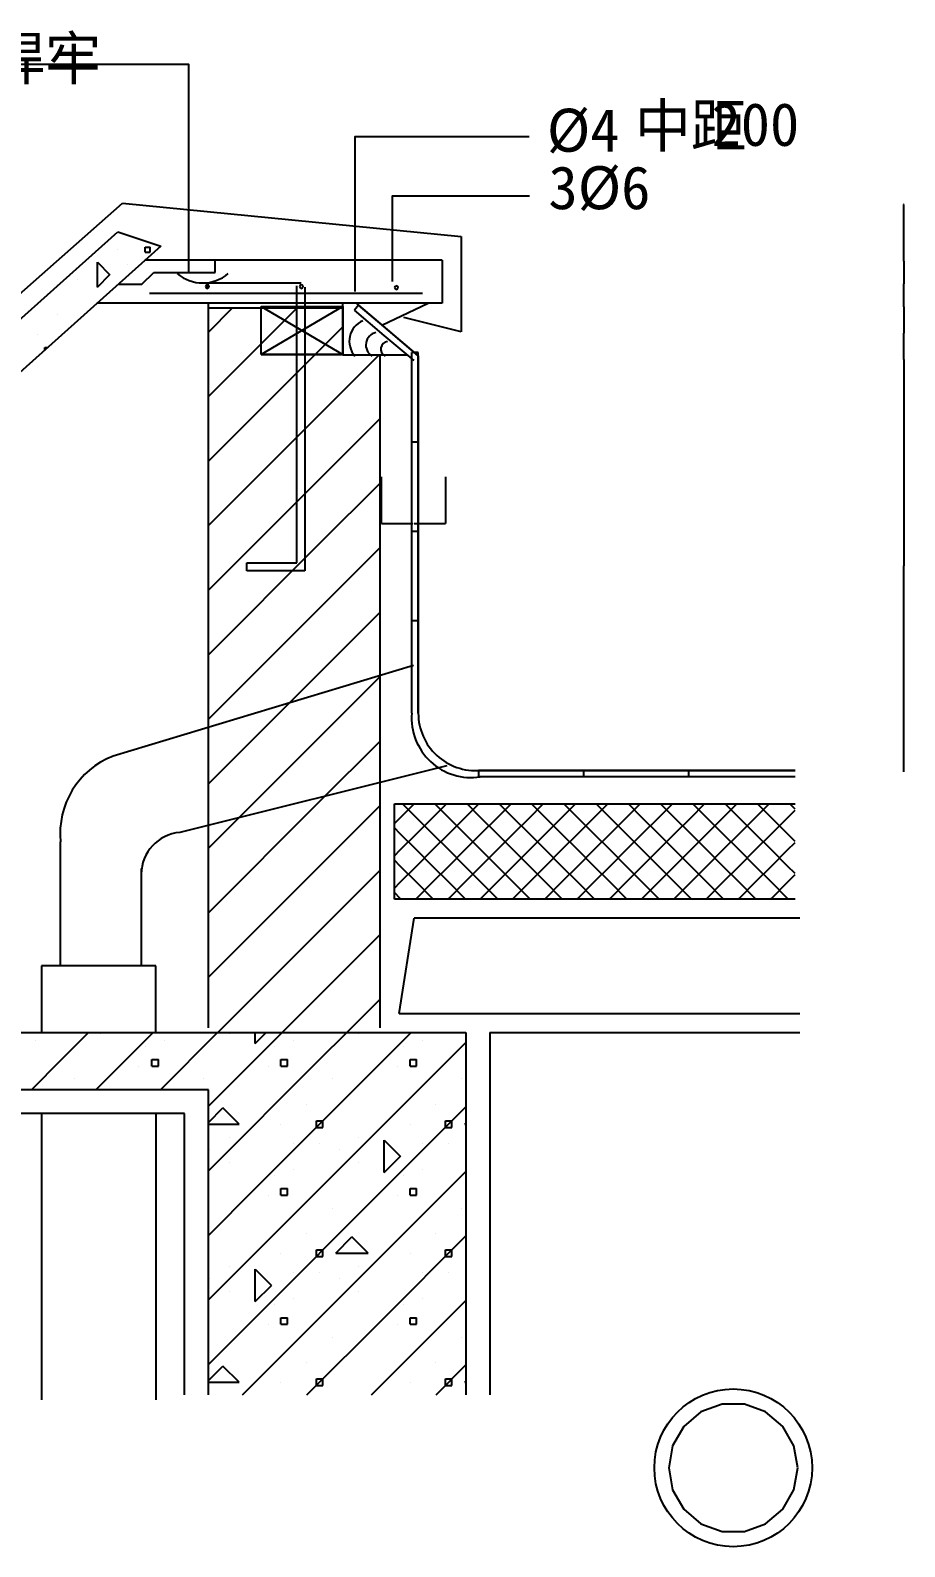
# Model space of a CAD drawing. Header units: metres. Extents: x 15851 to 18257, y 9297 to 11412.
# Drawn here: x 17037 to 18257, y 9297 to 11412 of the extents above; entities that cross this region are included whole.
import ezdxf

# ---------------------------------------------------------------- set-up
doc = ezdxf.new("R2010")
doc.units = ezdxf.units.M
doc.layers.add('PUB_DIM', color=3, linetype='Continuous')
doc.layers.add('PUB_TEXT', color=7, linetype='Continuous')
doc.dimstyles.get("Standard").update_dxf_attribs({"dimtxt": 2.5, "dimasz": 2.5, "dimexe": 1.25, "dimexo": 0.625, "dimtad": 1, "dimcen": 2.5, "dimazin": 3, "dimtfac": 1, "dimtmove": 0, "dimatfit": 3})

# ---------------------------------------------------------------- blocks, each defined once
blk = doc.blocks.new('BL_6201')
for p, q in [((0, 100), (496.03, 100)), ((0, 0), (496.03, 0)), ((496.03, 100), (992.05, 100)), ((496.03, 0), (992.05, 0)), ((992.03, 0), (992.03, 100))]:
    blk.add_line(p, q)
blk = doc.blocks.new('BL_6222')
for p, q in [((49.77, 29.76), (0, 0)), ((0, 29.76), (49.77, 0)), ((0, 0), (0, 29.76)), ((0, 29.76), (49.77, 29.76)), ((49.77, 29.76), (49.77, 0)), ((49.77, 0), (0, 0))]:
    blk.add_line(p, q)
blk = doc.blocks.new('*D4')
for p, q in [((17526.63, 10788.91), (17526.63, 10723.94)), ((17616.33, 10788.91), (17616.33, 10723.94)), ((17526.88, 10723.94), (17570.48, 10723.94)), ((17572.48, 10723.94), (17616.08, 10723.94))]:
    blk.add_line(p, q)
at = {"layer": 'Defpoints'}
for p in [(17526.63, 10788.91), (17616.33, 10788.91), (17526.63, 10723.94)]:
    blk.add_point(p, dxfattribs=at)
at = {"layer": 'PUB_DIM', "insert": (17571.48, 10723.94), "char_height": 1, "attachment_point": 5}
blk.add_mtext('60', dxfattribs=at)
blk = doc.blocks.new('*D7')
for p, q in [((18255.45, 10952.48), (18255.45, 10664.92)), ((18255.2, 10664.92), (18254.95, 10664.92)), ((18255.45, 10377.36), (18255.45, 10664.92)), ((18255.45, 10664.92), (18255.45, 10664.92)), ((18255.7, 10664.92), (18255.95, 10664.92))]:
    blk.add_line(p, q)
at = {"layer": 'Defpoints'}
for p in [(18255.45, 10952.48), (18255.45, 10664.92), (18255.45, 10377.36)]:
    blk.add_point(p, dxfattribs=at)
at = {"layer": 'PUB_DIM', "insert": (18255.45, 10666.045), "char_height": 1, "attachment_point": 5}
blk.add_mtext('600', dxfattribs=at)
blk = doc.blocks.new('*D8')
for p, q in [((18255.45, 11026.34), (18255.45, 10989.41)), ((18255.2, 10989.41), (18254.95, 10989.41)), ((18255.45, 10952.48), (18255.45, 10989.41)), ((18255.45, 10989.41), (18255.45, 10989.41)), ((18255.7, 10989.41), (18255.95, 10989.41))]:
    blk.add_line(p, q)
at = {"layer": 'Defpoints'}
for p in [(18255.45, 11026.34), (18255.45, 10989.41), (18255.45, 10952.48)]:
    blk.add_point(p, dxfattribs=at)
at = {"layer": 'PUB_DIM', "insert": (18255.45, 10990.535), "char_height": 1, "attachment_point": 5}
blk.add_mtext('60', dxfattribs=at)
blk = doc.blocks.new('*D9')
for p, q in [((18255.2, 11168.8), (18254.95, 11168.8)), ((18255.45, 11089.66), (18255.45, 11168.8)), ((18255.45, 11121.32), (18255.45, 11168.8)), ((18255.45, 11168.8), (18255.45, 11168.8)), ((18255.7, 11168.8), (18255.95, 11168.8))]:
    blk.add_line(p, q)
at = {"layer": 'Defpoints'}
for p in [(18255.45, 11168.8), (18255.45, 11121.32), (18255.45, 11089.66)]:
    blk.add_point(p, dxfattribs=at)
at = {"layer": 'PUB_DIM', "insert": (18255.45, 11169.925), "char_height": 1, "attachment_point": 5}
blk.add_mtext('20', dxfattribs=at)
blk = doc.blocks.new('*D10')
for p, q in [((18255.45, 11089.66), (18255.45, 11058)), ((18255.2, 11058), (18254.95, 11058)), ((18255.45, 11026.34), (18255.45, 11058)), ((18255.45, 11058), (18255.45, 11058)), ((18255.7, 11058), (18255.95, 11058))]:
    blk.add_line(p, q)
at = {"layer": 'Defpoints'}
for p in [(18255.45, 11089.66), (18255.45, 11058), (18255.45, 11026.34)]:
    blk.add_point(p, dxfattribs=at)
at = {"layer": 'PUB_DIM', "insert": (18255.45, 11059.125), "char_height": 1, "attachment_point": 5}
blk.add_mtext('60', dxfattribs=at)

msp = doc.modelspace()

# ---------------------------------------------------------------- linework, layer by layer
for p, q in [((16035.01, 10173.32), (17165.81, 11170.78)), ((17165.81, 11170.78), (17638.09, 11124.23)), ((17158.67, 11106.01), (17158.67, 11106.01)), ((17197.17, 11109.51), (17204.17, 11109.51)), ((17197.17, 11102.51), (17197.17, 11109.51)), ((17204.17, 11102.51), (17204.17, 11109.51)), ((17638.09, 11124.23), (17638.09, 10991.24)), ((17130.67, 11088.51), (17148.24, 11070.94)), ((17130.67, 11053.51), (17130.67, 11088.51)), ((17172.67, 11085.01), (17172.67, 11085.01)), ((17611.48, 11091.14), (17196.93, 11091.14)), ((17197.17, 11102.51), (17204.17, 11102.51)), ((17294.86, 11074.26), (17294.86, 11090.68)), ((17611.48, 11091.14), (17611.48, 11031.14)), ((17102.67, 11064.01), (17102.67, 11064.01)), ((17130.67, 11053.51), (17148.24, 11071.08)), ((17192.78, 11057.84), (17209.18, 11074.26)), ((17209.18, 11074.26), (17294.86, 11074.26)), ((17159.96, 11057.84), (17192.78, 11057.84)), ((17203.3, 11045.3), (17584.14, 11045.3)), ((17415.05, 11059.01), (17284.04, 11059.01)), ((17408.84, 10669.19), (17408.84, 11055.31)), ((17420.14, 11053.42), (17420.14, 10657.89)), ((17611.48, 11031.14), (17129.97, 11031.14)), ((17285.51, 11024.63), (17472.62, 11024.63)), ((17285.54, 10900.88), (17409.3, 11024.63)), ((17285.54, 10990.88), (17319.3, 11024.63)), ((17472.62, 11031.14), (17472.62, 10959.03)), ((17491.75, 11031.14), (17578.22, 10957.99)), ((17591.85, 11030.81), (17527.35, 10999.94)), ((17074.67, 11015.01), (17074.67, 11015.01)), ((17638.09, 10991.24), (17558.27, 11011.19)), ((17046.67, 10987.01), (17046.67, 10987.01)), ((17350.67, 10876.01), (17472.62, 10997.95)), ((17057.17, 10969.51), (17061.2, 10969.51)), ((17057.17, 10965.9), (17057.17, 10969.51)), ((17350.67, 10786.01), (17523.69, 10959.03)), ((17358.87, 10959.79), (17471.01, 10959.79)), ((17523.69, 10959.03), (17562.85, 10959.03)), ((17578.22, 10957.99), (17578.22, 10459.26)), ((17285.54, 10810.88), (17350.67, 10876.01)), ((17350.67, 10876.01), (17350.67, 10876.01)), ((17350.67, 10696.01), (17525.01, 10870.34)), ((17285.54, 10720.88), (17350.67, 10786.01)), ((17350.67, 10786.01), (17350.67, 10786.01)), ((17440.67, 10696.01), (17525.01, 10780.34)), ((17285.54, 10540.88), (17440.67, 10696.01)), ((17285.54, 10630.88), (17350.67, 10696.01)), ((17350.67, 10696.01), (17350.67, 10696.01)), ((17350.67, 10516.01), (17525.01, 10690.34)), ((17440.67, 10696.01), (17440.67, 10696.01)), ((17339.15, 10669.19), (17408.84, 10669.19)), ((17339.15, 10657.89), (17339.15, 10669.19)), ((17420.14, 10657.89), (17339.15, 10657.89)), ((17350.67, 10426.01), (17525.01, 10600.34)), ((17571.43, 10525.68), (17152.48, 10399.33)), ((17285.54, 10450.88), (17350.67, 10516.01)), ((17350.67, 10516.01), (17350.67, 10516.01)), ((17350.67, 10336.01), (17525.01, 10510.34)), ((17285.54, 10360.88), (17350.67, 10426.01)), ((17350.67, 10426.01), (17350.67, 10426.01)), ((17440.67, 10336.01), (17525.01, 10420.34)), ((17617.98, 10386.03), (17245.58, 10292.93)), ((17664.69, 10379.46), (18103.71, 10379.46)), ((17285.54, 10180.88), (17440.67, 10336.01)), ((17285.54, 10270.88), (17350.67, 10336.01)), ((17350.67, 10336.01), (17350.67, 10336.01)), ((17350.67, 10156.01), (17525.01, 10330.34)), ((17440.67, 10336.01), (17440.67, 10336.01)), ((17544.96, 10332.91), (18103.71, 10332.91)), ((17544.96, 10199.91), (17544.96, 10332.91)), ((17544.96, 10199.91), (17544.96, 10332.91)), ((17553.16, 10313.5), (17572.57, 10332.91)), ((17575.66, 10313.5), (17556.25, 10332.91)), ((17598.16, 10313.5), (17617.57, 10332.91)), ((17620.66, 10313.5), (17601.25, 10332.91)), ((17643.16, 10313.5), (17662.57, 10332.91)), ((17665.66, 10313.5), (17646.25, 10332.91)), ((17688.16, 10313.5), (17707.57, 10332.91)), ((17710.66, 10313.5), (17691.25, 10332.91)), ((17733.16, 10313.5), (17752.57, 10332.91)), ((17755.66, 10313.5), (17736.25, 10332.91)), ((17778.16, 10313.5), (17797.57, 10332.91)), ((17800.66, 10313.5), (17781.25, 10332.91)), ((17823.16, 10313.5), (17842.57, 10332.91)), ((17845.66, 10313.5), (17826.25, 10332.91)), ((17868.16, 10313.5), (17887.57, 10332.91)), ((17890.66, 10313.5), (17871.25, 10332.91)), ((17913.16, 10313.5), (17932.57, 10332.91)), ((17935.66, 10313.5), (17916.25, 10332.91)), ((17958.16, 10313.5), (17977.57, 10332.91)), ((17980.66, 10313.5), (17961.25, 10332.91)), ((18003.16, 10313.5), (18022.57, 10332.91)), ((18025.66, 10313.5), (18006.25, 10332.91)), ((18048.16, 10313.5), (18067.57, 10332.91)), ((18070.66, 10313.5), (18051.25, 10332.91)), ((18093.16, 10313.5), (18103.71, 10324.05)), ((18103.71, 10325.44), (18096.25, 10332.91)), ((17544.96, 10305.3), (17553.16, 10313.5)), ((17553.16, 10313.5), (17553.16, 10313.5)), ((17575.66, 10313.5), (17575.66, 10313.5)), ((17598.16, 10291), (17575.66, 10313.5)), ((17575.66, 10291), (17598.16, 10313.5)), ((17598.16, 10313.5), (17598.16, 10313.5)), ((17620.66, 10313.5), (17620.66, 10313.5)), ((17643.16, 10291), (17620.66, 10313.5)), ((17620.66, 10291), (17643.16, 10313.5)), ((17643.16, 10313.5), (17643.16, 10313.5)), ((17688.16, 10291), (17665.66, 10313.5)), ((17665.66, 10291), (17688.16, 10313.5)), ((17665.66, 10313.5), (17665.66, 10313.5)), ((17688.16, 10313.5), (17688.16, 10313.5)), ((17710.66, 10313.5), (17710.66, 10313.5)), ((17733.16, 10291), (17710.66, 10313.5)), ((17710.66, 10291), (17733.16, 10313.5)), ((17733.16, 10313.5), (17733.16, 10313.5)), ((17755.66, 10313.5), (17755.66, 10313.5)), ((17778.16, 10291), (17755.66, 10313.5)), ((17755.66, 10291), (17778.16, 10313.5)), ((17778.16, 10313.5), (17778.16, 10313.5)), ((17800.66, 10313.5), (17800.66, 10313.5)), ((17823.16, 10291), (17800.66, 10313.5)), ((17800.66, 10291), (17823.16, 10313.5)), ((17823.16, 10313.5), (17823.16, 10313.5)), ((17845.66, 10313.5), (17845.66, 10313.5)), ((17868.16, 10291), (17845.66, 10313.5)), ((17845.66, 10291), (17868.16, 10313.5)), ((17868.16, 10313.5), (17868.16, 10313.5)), ((17890.66, 10313.5), (17890.66, 10313.5)), ((17913.16, 10291), (17890.66, 10313.5)), ((17890.66, 10291), (17913.16, 10313.5)), ((17913.16, 10313.5), (17913.16, 10313.5)), ((17935.66, 10313.5), (17935.66, 10313.5)), ((17958.16, 10291), (17935.66, 10313.5)), ((17935.66, 10291), (17958.16, 10313.5)), ((17958.16, 10313.5), (17958.16, 10313.5)), ((17980.66, 10313.5), (17980.66, 10313.5)), ((18003.16, 10291), (17980.66, 10313.5)), ((17980.66, 10291), (18003.16, 10313.5)), ((18003.16, 10313.5), (18003.16, 10313.5)), ((18025.66, 10313.5), (18025.66, 10313.5)), ((18048.16, 10291), (18025.66, 10313.5)), ((18025.66, 10291), (18048.16, 10313.5)), ((18048.16, 10313.5), (18048.16, 10313.5)), ((18070.66, 10313.5), (18070.66, 10313.5)), ((18093.16, 10291), (18070.66, 10313.5)), ((18070.66, 10291), (18093.16, 10313.5)), ((18093.16, 10313.5), (18093.16, 10313.5)), ((17553.16, 10291), (17544.96, 10299.19)), ((17553.16, 10291), (17553.16, 10291)), ((17575.66, 10268.5), (17553.16, 10291)), ((17553.16, 10268.5), (17575.66, 10291)), ((17575.66, 10291), (17575.66, 10291)), ((17598.16, 10291), (17598.16, 10291)), ((17620.66, 10268.5), (17598.16, 10291)), ((17598.16, 10268.5), (17620.66, 10291)), ((17620.66, 10291), (17620.66, 10291)), ((17643.16, 10291), (17643.16, 10291)), ((17665.66, 10268.5), (17643.16, 10291)), ((17643.16, 10268.5), (17665.66, 10291)), ((17665.66, 10291), (17665.66, 10291)), ((17688.16, 10291), (17688.16, 10291)), ((17710.66, 10268.5), (17688.16, 10291)), ((17688.16, 10268.5), (17710.66, 10291)), ((17710.66, 10291), (17710.66, 10291)), ((17733.16, 10291), (17733.16, 10291)), ((17755.66, 10268.5), (17733.16, 10291)), ((17733.16, 10268.5), (17755.66, 10291)), ((17755.66, 10291), (17755.66, 10291)), ((17778.16, 10291), (17778.16, 10291)), ((17800.66, 10268.5), (17778.16, 10291)), ((17778.16, 10268.5), (17800.66, 10291)), ((17800.66, 10291), (17800.66, 10291)), ((17823.16, 10291), (17823.16, 10291)), ((17845.66, 10268.5), (17823.16, 10291)), ((17823.16, 10268.5), (17845.66, 10291)), ((17845.66, 10291), (17845.66, 10291)), ((17890.66, 10268.5), (17868.16, 10291)), ((17868.16, 10268.5), (17890.66, 10291)), ((17868.16, 10291), (17868.16, 10291)), ((17890.66, 10291), (17890.66, 10291)), ((17913.16, 10291), (17913.16, 10291)), ((17935.66, 10268.5), (17913.16, 10291)), ((17913.16, 10268.5), (17935.66, 10291)), ((17935.66, 10291), (17935.66, 10291)), ((17958.16, 10291), (17958.16, 10291)), ((17980.66, 10268.5), (17958.16, 10291)), ((17958.16, 10268.5), (17980.66, 10291)), ((17980.66, 10291), (17980.66, 10291)), ((18003.16, 10291), (18003.16, 10291)), ((18025.66, 10268.5), (18003.16, 10291)), ((18003.16, 10268.5), (18025.66, 10291)), ((18025.66, 10291), (18025.66, 10291)), ((18070.66, 10268.5), (18048.16, 10291)), ((18048.16, 10268.5), (18070.66, 10291)), ((18048.16, 10291), (18048.16, 10291)), ((18070.66, 10291), (18070.66, 10291)), ((18093.16, 10291), (18093.16, 10291)), ((18103.71, 10280.44), (18093.16, 10291)), ((17079.33, 10106.73), (17079.33, 10279.63)), ((17544.96, 10260.3), (17553.16, 10268.5)), ((17553.16, 10268.5), (17553.16, 10268.5)), ((17598.16, 10246), (17575.66, 10268.5)), ((17575.66, 10246), (17598.16, 10268.5)), ((17575.66, 10268.5), (17575.66, 10268.5)), ((17598.16, 10268.5), (17598.16, 10268.5)), ((17643.16, 10246), (17620.66, 10268.5)), ((17620.66, 10246), (17643.16, 10268.5)), ((17620.66, 10268.5), (17620.66, 10268.5)), ((17643.16, 10268.5), (17643.16, 10268.5)), ((17688.16, 10246), (17665.66, 10268.5)), ((17665.66, 10246), (17688.16, 10268.5)), ((17665.66, 10268.5), (17665.66, 10268.5)), ((17688.16, 10268.5), (17688.16, 10268.5)), ((17733.16, 10246), (17710.66, 10268.5)), ((17710.66, 10246), (17733.16, 10268.5)), ((17710.66, 10268.5), (17710.66, 10268.5)), ((17733.16, 10268.5), (17733.16, 10268.5)), ((17778.16, 10246), (17755.66, 10268.5)), ((17755.66, 10246), (17778.16, 10268.5)), ((17755.66, 10268.5), (17755.66, 10268.5)), ((17778.16, 10268.5), (17778.16, 10268.5)), ((17823.16, 10246), (17800.66, 10268.5)), ((17800.66, 10246), (17823.16, 10268.5)), ((17800.66, 10268.5), (17800.66, 10268.5)), ((17823.16, 10268.5), (17823.16, 10268.5)), ((17868.16, 10246), (17845.66, 10268.5)), ((17845.66, 10246), (17868.16, 10268.5)), ((17845.66, 10268.5), (17845.66, 10268.5)), ((17868.16, 10268.5), (17868.16, 10268.5)), ((17913.16, 10246), (17890.66, 10268.5)), ((17890.66, 10246), (17913.16, 10268.5)), ((17890.66, 10268.5), (17890.66, 10268.5)), ((17913.16, 10268.5), (17913.16, 10268.5)), ((17958.16, 10246), (17935.66, 10268.5)), ((17935.66, 10246), (17958.16, 10268.5)), ((17935.66, 10268.5), (17935.66, 10268.5)), ((17958.16, 10268.5), (17958.16, 10268.5)), ((18003.16, 10246), (17980.66, 10268.5)), ((17980.66, 10246), (18003.16, 10268.5)), ((17980.66, 10268.5), (17980.66, 10268.5)), ((18003.16, 10268.5), (18003.16, 10268.5)), ((18048.16, 10246), (18025.66, 10268.5)), ((18025.66, 10246), (18048.16, 10268.5)), ((18025.66, 10268.5), (18025.66, 10268.5)), ((18048.16, 10268.5), (18048.16, 10268.5)), ((18093.16, 10246), (18070.66, 10268.5)), ((18070.66, 10246), (18093.16, 10268.5)), ((18070.66, 10268.5), (18070.66, 10268.5)), ((18093.16, 10268.5), (18103.71, 10279.05)), ((18093.16, 10268.5), (18093.16, 10268.5)), ((17192.38, 10106.73), (17192.38, 10242.57)), ((17350.67, 10066.01), (17525.01, 10240.34)), ((17553.16, 10246), (17544.96, 10254.19)), ((17553.16, 10246), (17553.16, 10246)), ((17575.66, 10223.5), (17553.16, 10246)), ((17553.16, 10223.5), (17575.66, 10246)), ((17575.66, 10246), (17575.66, 10246)), ((17598.16, 10246), (17598.16, 10246)), ((17620.66, 10223.5), (17598.16, 10246)), ((17598.16, 10223.5), (17620.66, 10246)), ((17620.66, 10246), (17620.66, 10246)), ((17643.16, 10246), (17643.16, 10246)), ((17665.66, 10223.5), (17643.16, 10246)), ((17643.16, 10223.5), (17665.66, 10246)), ((17665.66, 10246), (17665.66, 10246)), ((17688.16, 10246), (17688.16, 10246)), ((17710.66, 10223.5), (17688.16, 10246)), ((17688.16, 10223.5), (17710.66, 10246)), ((17710.66, 10246), (17710.66, 10246)), ((17733.16, 10246), (17733.16, 10246)), ((17755.66, 10223.5), (17733.16, 10246)), ((17733.16, 10223.5), (17755.66, 10246)), ((17755.66, 10246), (17755.66, 10246)), ((17778.16, 10246), (17778.16, 10246)), ((17800.66, 10223.5), (17778.16, 10246)), ((17778.16, 10223.5), (17800.66, 10246)), ((17800.66, 10246), (17800.66, 10246)), ((17823.16, 10246), (17823.16, 10246)), ((17845.66, 10223.5), (17823.16, 10246)), ((17823.16, 10223.5), (17845.66, 10246)), ((17845.66, 10246), (17845.66, 10246)), ((17890.66, 10223.5), (17868.16, 10246)), ((17868.16, 10223.5), (17890.66, 10246)), ((17868.16, 10246), (17868.16, 10246)), ((17890.66, 10246), (17890.66, 10246)), ((17913.16, 10246), (17913.16, 10246)), ((17935.66, 10223.5), (17913.16, 10246)), ((17913.16, 10223.5), (17935.66, 10246)), ((17935.66, 10246), (17935.66, 10246)), ((17958.16, 10246), (17958.16, 10246)), ((17980.66, 10223.5), (17958.16, 10246)), ((17958.16, 10223.5), (17980.66, 10246)), ((17980.66, 10246), (17980.66, 10246)), ((18003.16, 10246), (18003.16, 10246)), ((18025.66, 10223.5), (18003.16, 10246)), ((18003.16, 10223.5), (18025.66, 10246)), ((18025.66, 10246), (18025.66, 10246)), ((18070.66, 10223.5), (18048.16, 10246)), ((18048.16, 10223.5), (18070.66, 10246)), ((18048.16, 10246), (18048.16, 10246)), ((18070.66, 10246), (18070.66, 10246)), ((18093.16, 10246), (18093.16, 10246)), ((18103.71, 10235.44), (18093.16, 10246)), ((17544.96, 10215.3), (17553.16, 10223.5)), ((17553.16, 10223.5), (17553.16, 10223.5)), ((17575.66, 10223.5), (17575.66, 10223.5)), ((17598.16, 10201), (17575.66, 10223.5)), ((17575.66, 10201), (17598.16, 10223.5)), ((17598.16, 10223.5), (17598.16, 10223.5)), ((17620.66, 10223.5), (17620.66, 10223.5)), ((17643.16, 10201), (17620.66, 10223.5)), ((17620.66, 10201), (17643.16, 10223.5)), ((17643.16, 10223.5), (17643.16, 10223.5)), ((17688.16, 10201), (17665.66, 10223.5)), ((17665.66, 10201), (17688.16, 10223.5)), ((17665.66, 10223.5), (17665.66, 10223.5)), ((17688.16, 10223.5), (17688.16, 10223.5)), ((17710.66, 10223.5), (17710.66, 10223.5)), ((17733.16, 10201), (17710.66, 10223.5)), ((17710.66, 10201), (17733.16, 10223.5)), ((17733.16, 10223.5), (17733.16, 10223.5)), ((17755.66, 10223.5), (17755.66, 10223.5)), ((17778.16, 10201), (17755.66, 10223.5)), ((17755.66, 10201), (17778.16, 10223.5)), ((17778.16, 10223.5), (17778.16, 10223.5)), ((17800.66, 10223.5), (17800.66, 10223.5)), ((17823.16, 10201), (17800.66, 10223.5)), ((17800.66, 10201), (17823.16, 10223.5)), ((17823.16, 10223.5), (17823.16, 10223.5)), ((17845.66, 10223.5), (17845.66, 10223.5)), ((17868.16, 10201), (17845.66, 10223.5)), ((17845.66, 10201), (17868.16, 10223.5)), ((17868.16, 10223.5), (17868.16, 10223.5)), ((17890.66, 10223.5), (17890.66, 10223.5)), ((17913.16, 10201), (17890.66, 10223.5)), ((17890.66, 10201), (17913.16, 10223.5)), ((17913.16, 10223.5), (17913.16, 10223.5)), ((17935.66, 10223.5), (17935.66, 10223.5)), ((17958.16, 10201), (17935.66, 10223.5)), ((17935.66, 10201), (17958.16, 10223.5)), ((17958.16, 10223.5), (17958.16, 10223.5)), ((17980.66, 10223.5), (17980.66, 10223.5)), ((18003.16, 10201), (17980.66, 10223.5)), ((17980.66, 10201), (18003.16, 10223.5)), ((18003.16, 10223.5), (18003.16, 10223.5)), ((18025.66, 10223.5), (18025.66, 10223.5)), ((18048.16, 10201), (18025.66, 10223.5)), ((18025.66, 10201), (18048.16, 10223.5)), ((18048.16, 10223.5), (18048.16, 10223.5)), ((18070.66, 10223.5), (18070.66, 10223.5)), ((18093.16, 10201), (18070.66, 10223.5)), ((18070.66, 10201), (18093.16, 10223.5)), ((18093.16, 10223.5), (18103.71, 10234.05)), ((18093.16, 10223.5), (18093.16, 10223.5)), ((17553.16, 10201), (17544.96, 10209.19)), ((18103.71, 10199.91), (17544.96, 10199.91)), ((17553.16, 10201), (17553.16, 10201)), ((17554.24, 10199.91), (17553.16, 10201)), ((17574.57, 10199.91), (17575.66, 10201)), ((17575.66, 10201), (17575.66, 10201)), ((17598.16, 10201), (17598.16, 10201)), ((17599.24, 10199.91), (17598.16, 10201)), ((17619.57, 10199.91), (17620.66, 10201)), ((17620.66, 10201), (17620.66, 10201)), ((17643.16, 10201), (17643.16, 10201)), ((17644.24, 10199.91), (17643.16, 10201)), ((17664.57, 10199.91), (17665.66, 10201)), ((17665.66, 10201), (17665.66, 10201)), ((17688.16, 10201), (17688.16, 10201)), ((17689.24, 10199.91), (17688.16, 10201)), ((17709.57, 10199.91), (17710.66, 10201)), ((17710.66, 10201), (17710.66, 10201)), ((17733.16, 10201), (17733.16, 10201)), ((17734.24, 10199.91), (17733.16, 10201)), ((17754.57, 10199.91), (17755.66, 10201)), ((17755.66, 10201), (17755.66, 10201)), ((17778.16, 10201), (17778.16, 10201)), ((17779.24, 10199.91), (17778.16, 10201)), ((17799.57, 10199.91), (17800.66, 10201)), ((17800.66, 10201), (17800.66, 10201)), ((17823.16, 10201), (17823.16, 10201)), ((17824.24, 10199.91), (17823.16, 10201)), ((17844.57, 10199.91), (17845.66, 10201)), ((17845.66, 10201), (17845.66, 10201)), ((17868.16, 10201), (17868.16, 10201)), ((17869.24, 10199.91), (17868.16, 10201)), ((17889.57, 10199.91), (17890.66, 10201)), ((17890.66, 10201), (17890.66, 10201)), ((17913.16, 10201), (17913.16, 10201)), ((17914.24, 10199.91), (17913.16, 10201)), ((17934.57, 10199.91), (17935.66, 10201)), ((17935.66, 10201), (17935.66, 10201)), ((17958.16, 10201), (17958.16, 10201)), ((17959.24, 10199.91), (17958.16, 10201)), ((17979.57, 10199.91), (17980.66, 10201)), ((17980.66, 10201), (17980.66, 10201)), ((18003.16, 10201), (18003.16, 10201)), ((18004.24, 10199.91), (18003.16, 10201)), ((18024.57, 10199.91), (18025.66, 10201)), ((18025.66, 10201), (18025.66, 10201)), ((18048.16, 10201), (18048.16, 10201)), ((18049.24, 10199.91), (18048.16, 10201)), ((18069.57, 10199.91), (18070.66, 10201)), ((18070.66, 10201), (18070.66, 10201)), ((18093.16, 10201), (18093.16, 10201)), ((18094.24, 10199.91), (18093.16, 10201)), ((17285.54, 10090.88), (17350.67, 10156.01)), ((17350.67, 10156.01), (17350.67, 10156.01)), ((17388.46, 10013.8), (17525.01, 10150.34)), ((17052.73, 10106.73), (17052.73, 10013.63)), ((17212.33, 10106.73), (17052.73, 10106.73)), ((17212.33, 10013.63), (17212.33, 10106.73)), ((17298.46, 10013.8), (17350.67, 10066.01)), ((17350.67, 10066.01), (17350.67, 10066.01)), ((17478.46, 10013.8), (17525.01, 10060.34)), ((17080.67, 9976.01), (17118.39, 10013.72)), ((17134.67, 10012.01), (17134.67, 10012.01)), ((17170.67, 9976.01), (17208.39, 10013.72)), ((17218.59, 9933.92), (17298.39, 10013.72)), ((17285.51, 10013.8), (17531.57, 10013.8)), ((17314.67, 10012.01), (17314.67, 10012.01)), ((17350.67, 9998.51), (17365.89, 10013.72)), ((17350.67, 9998.51), (17350.67, 10013.72)), ((17350.67, 9976.01), (17388.39, 10013.72)), ((17440.67, 9976.01), (17478.39, 10013.72)), ((17494.67, 10012.01), (17494.67, 10012.01)), ((17530.67, 9976.01), (17568.39, 10013.72)), ((17678, 10013.72), (17678, 9508.34)), ((17678, 10013.72), (18110.36, 10013.72)), ((17044.67, 10003.01), (17044.67, 10003.01)), ((17197.67, 9994.01), (17197.67, 9994.01)), ((17224.67, 10003.01), (17224.67, 10003.01)), ((17377.67, 9994.01), (17377.67, 9994.01)), ((17404.67, 10003.01), (17404.67, 10003.01)), ((17530.67, 9886.01), (17644.74, 10000.07)), ((17557.67, 9994.01), (17557.67, 9994.01)), ((17584.67, 10003.01), (17584.67, 10003.01)), ((17038.59, 9933.92), (17080.67, 9976.01)), ((17080.67, 9976.01), (17080.67, 9976.01)), ((17128.59, 9933.92), (17170.67, 9976.01)), ((17170.67, 9976.01), (17170.67, 9976.01)), ((17188.67, 9967.01), (17188.67, 9967.01)), ((17206.67, 9967.01), (17206.67, 9976.01)), ((17206.67, 9976.01), (17215.67, 9976.01)), ((17206.67, 9967.01), (17215.67, 9967.01)), ((17215.67, 9967.01), (17215.67, 9976.01)), ((17285.54, 9820.88), (17440.67, 9976.01)), ((17285.54, 9910.88), (17350.67, 9976.01)), ((17350.67, 9796.01), (17530.67, 9976.01)), ((17350.67, 9976.01), (17350.67, 9976.01)), ((17368.67, 9967.01), (17368.67, 9967.01)), ((17386.67, 9967.01), (17386.67, 9976.01)), ((17386.67, 9976.01), (17395.67, 9976.01)), ((17386.67, 9967.01), (17395.67, 9967.01)), ((17395.67, 9967.01), (17395.67, 9976.01)), ((17440.67, 9976.01), (17440.67, 9976.01)), ((17530.67, 9976.01), (17530.67, 9976.01)), ((17548.67, 9967.01), (17548.67, 9967.01)), ((17566.67, 9967.01), (17566.67, 9976.01)), ((17566.67, 9976.01), (17575.67, 9976.01)), ((17566.67, 9967.01), (17575.67, 9967.01)), ((17575.67, 9967.01), (17575.67, 9976.01)), ((17098.67, 9949.01), (17098.67, 9949.01)), ((17278.67, 9949.01), (17278.67, 9949.01)), ((17458.67, 9949.01), (17458.67, 9949.01)), ((17638.67, 9949.01), (17638.67, 9949.01)), ((17252.28, 9900.67), (16221.26, 9900.67)), ((17052.73, 9900.67), (17052.73, 9501.57)), ((17212.33, 9900.67), (17212.33, 9501.57)), ((17252.28, 9508.34), (17252.28, 9900.67)), ((17285.54, 9888.38), (17305.76, 9908.6)), ((17328.17, 9886.01), (17305.58, 9908.6)), ((17422.67, 9913.01), (17422.67, 9913.01)), ((17530.67, 9796.01), (17644.74, 9910.07)), ((17602.67, 9913.01), (17602.67, 9913.01)), ((17285.54, 9886.01), (17328.17, 9886.01)), ((17350.67, 9706.01), (17530.67, 9886.01)), ((17386.67, 9886.01), (17386.67, 9886.01)), ((17436.17, 9890.51), (17445.17, 9890.51)), ((17436.17, 9881.51), (17436.17, 9890.51)), ((17436.17, 9881.51), (17445.17, 9881.51)), ((17445.17, 9881.51), (17445.17, 9890.51)), ((17530.67, 9886.01), (17530.67, 9886.01)), ((17566.67, 9886.01), (17566.67, 9886.01)), ((17616.17, 9890.51), (17625.17, 9890.51)), ((17616.17, 9881.51), (17616.17, 9890.51)), ((17616.17, 9881.51), (17625.17, 9881.51)), ((17625.17, 9881.51), (17625.17, 9890.51)), ((17643.17, 9886.01), (17644.74, 9887.57)), ((17643.17, 9886.01), (17644.74, 9886.01)), ((17314.67, 9868.01), (17314.67, 9868.01)), ((17404.67, 9859.01), (17404.67, 9859.01)), ((17440.67, 9859.01), (17440.67, 9859.01)), ((17494.67, 9868.01), (17494.67, 9868.01)), ((17530.67, 9863.51), (17553.26, 9840.92)), ((17530.67, 9818.51), (17530.67, 9863.51)), ((17584.67, 9859.01), (17584.67, 9859.01)), ((17620.67, 9859.01), (17620.67, 9859.01)), ((17287.67, 9850.01), (17287.67, 9850.01)), ((17467.67, 9850.01), (17467.67, 9850.01)), ((17530.67, 9818.51), (17553.26, 9841.1)), ((17314.67, 9832.01), (17314.67, 9832.01)), ((17404.67, 9823.01), (17404.67, 9823.01)), ((17494.67, 9832.01), (17494.67, 9832.01)), ((17584.67, 9823.01), (17584.67, 9823.01)), ((17620.67, 9796.01), (17644.74, 9820.07)), ((17285.54, 9730.88), (17350.67, 9796.01)), ((17350.67, 9616.01), (17530.67, 9796.01)), ((17350.67, 9796.01), (17350.67, 9796.01)), ((17377.67, 9814.01), (17377.67, 9814.01)), ((17386.67, 9787.01), (17386.67, 9796.01)), ((17386.67, 9796.01), (17395.67, 9796.01)), ((17395.67, 9787.01), (17395.67, 9796.01)), ((17440.67, 9616.01), (17620.67, 9796.01)), ((17530.67, 9796.01), (17530.67, 9796.01)), ((17557.67, 9814.01), (17557.67, 9814.01)), ((17566.67, 9787.01), (17566.67, 9796.01)), ((17566.67, 9796.01), (17575.67, 9796.01)), ((17575.67, 9787.01), (17575.67, 9796.01)), ((17620.67, 9796.01), (17620.67, 9796.01)), ((17368.67, 9787.01), (17368.67, 9787.01)), ((17386.67, 9787.01), (17395.67, 9787.01)), ((17548.67, 9787.01), (17548.67, 9787.01)), ((17566.67, 9787.01), (17575.67, 9787.01)), ((17458.67, 9769.01), (17458.67, 9769.01)), ((17638.67, 9769.01), (17638.67, 9769.01)), ((17422.67, 9733.01), (17422.67, 9733.01)), ((17602.67, 9733.01), (17602.67, 9733.01)), ((17436.17, 9710.51), (17445.17, 9710.51)), ((17436.17, 9701.51), (17436.17, 9710.51)), ((17445.17, 9701.51), (17445.17, 9710.51)), ((17463.17, 9706.01), (17485.76, 9728.6)), ((17508.17, 9706.01), (17485.58, 9728.6)), ((17530.67, 9616.01), (17644.74, 9730.07)), ((17616.17, 9710.51), (17625.17, 9710.51)), ((17616.17, 9701.51), (17616.17, 9710.51)), ((17625.17, 9701.51), (17625.17, 9710.51)), ((17285.54, 9640.88), (17350.67, 9706.01)), ((17350.67, 9706.01), (17350.67, 9706.01)), ((17386.67, 9706.01), (17386.67, 9706.01)), ((17436.17, 9701.51), (17445.17, 9701.51)), ((17463.17, 9706.01), (17508.17, 9706.01)), ((17566.67, 9706.01), (17566.67, 9706.01)), ((17616.17, 9701.51), (17625.17, 9701.51)), ((17287.67, 9670.01), (17287.67, 9670.01)), ((17314.67, 9688.01), (17314.67, 9688.01)), ((17350.67, 9683.51), (17373.26, 9660.92)), ((17350.67, 9638.51), (17350.67, 9683.51)), ((17404.67, 9679.01), (17404.67, 9679.01)), ((17440.67, 9679.01), (17440.67, 9679.01)), ((17467.67, 9670.01), (17467.67, 9670.01)), ((17494.67, 9688.01), (17494.67, 9688.01)), ((17584.67, 9679.01), (17584.67, 9679.01)), ((17620.67, 9679.01), (17620.67, 9679.01)), ((17314.67, 9652.01), (17314.67, 9652.01)), ((17350.67, 9638.51), (17373.26, 9661.1)), ((17494.67, 9652.01), (17494.67, 9652.01)), ((17377.67, 9634.01), (17377.67, 9634.01)), ((17404.67, 9643.01), (17404.67, 9643.01)), ((17530.67, 9526.01), (17644.74, 9640.07)), ((17557.67, 9634.01), (17557.67, 9634.01)), ((17584.67, 9643.01), (17584.67, 9643.01)), ((17285.54, 9550.88), (17350.67, 9616.01)), ((17333, 9508.34), (17440.67, 9616.01)), ((17350.67, 9616.01), (17350.67, 9616.01)), ((17368.67, 9607.01), (17368.67, 9607.01)), ((17386.67, 9607.01), (17386.67, 9616.01)), ((17386.67, 9616.01), (17395.67, 9616.01)), ((17386.67, 9607.01), (17395.67, 9607.01)), ((17395.67, 9607.01), (17395.67, 9616.01)), ((17423, 9508.34), (17530.67, 9616.01)), ((17440.67, 9616.01), (17440.67, 9616.01)), ((17530.67, 9616.01), (17530.67, 9616.01)), ((17548.67, 9607.01), (17548.67, 9607.01)), ((17566.67, 9607.01), (17566.67, 9616.01)), ((17566.67, 9616.01), (17575.67, 9616.01)), ((17566.67, 9607.01), (17575.67, 9607.01)), ((17575.67, 9607.01), (17575.67, 9616.01)), ((17458.67, 9589.01), (17458.67, 9589.01)), ((17638.67, 9589.01), (17638.67, 9589.01)), ((17285.54, 9528.38), (17305.76, 9548.6)), ((17328.17, 9526.01), (17305.58, 9548.6)), ((17422.67, 9553.01), (17422.67, 9553.01)), ((17602.67, 9553.01), (17602.67, 9553.01)), ((17603, 9508.34), (17644.74, 9550.07)), ((17285.54, 9526.01), (17328.17, 9526.01)), ((17386.67, 9526.01), (17386.67, 9526.01)), ((17436.17, 9530.51), (17445.17, 9530.51)), ((17436.17, 9521.51), (17436.17, 9530.51)), ((17436.17, 9521.51), (17445.17, 9521.51)), ((17445.17, 9521.51), (17445.17, 9530.51)), ((17513, 9508.34), (17530.67, 9526.01)), ((17530.67, 9526.01), (17530.67, 9526.01)), ((17566.67, 9526.01), (17566.67, 9526.01)), ((17616.17, 9530.51), (17625.17, 9530.51)), ((17616.17, 9521.51), (17616.17, 9530.51)), ((17616.17, 9521.51), (17625.17, 9521.51)), ((17625.17, 9521.51), (17625.17, 9530.51)), ((17643.17, 9526.01), (17644.74, 9527.57)), ((17643.17, 9526.01), (17644.74, 9526.01))]:
    msp.add_line(p, q)
for points in [[(16074.92, 10160.02), (17159.16, 11130.88)], [(17159.16, 11130.88), (17219.03, 11110.93)], [(17219.03, 11110.93), (16131.72, 10136.63)], [(17285.54, 10020.37), (17285.54, 11031.14)], [(17472.62, 10959.03), (17525.83, 10959.03)], [(17525.01, 10020.37), (17525.01, 10959.03)], [(17551.61, 10040.32), (17572.62, 10173.32)], [(18110.36, 10173.32), (17572.62, 10173.32)], [(17551.61, 10040.32), (18110.36, 10040.32)], [(16189.33, 10013.72), (17644.74, 10013.72)], [(17644.74, 10013.72), (17644.74, 9508.34)], [(17285.54, 9933.92), (16108.18, 9933.92)], [(17285.54, 9508.34), (17285.54, 9933.92)]]:
    msp.add_lwpolyline(points)
for points in [[(17281.54, 11054.44, 1), (17286.54, 11054.44, 1)], [(17282.79, 11055.97, 1), (17285.29, 11055.97, 1)], [(17412.55, 11054.44, 1), (17417.55, 11054.44, 1)], [(17545.08, 11052.92, 1), (17550.08, 11052.92, 1)]]:
    msp.add_lwpolyline(points, format="xyb", close=True)
for centre, radius, start, end in [((17277.55, 11114.73), 55.25, 229.95, 310.05), ((17513, 10978.24), 31.01, 113.04, 221.92), ((17523.06, 10972.82), 17.97, 102.73, 238.35), ((17536.46, 10967.05), 10.58, 95.19, 244.21), ((17651.84, 10452.36), 82.91, 175.23, 278.91), ((17658.28, 10459.26), 80.05, 180, 274.6), ((17194.3, 10291.57), 115.59, 111.21, 185.93), ((17250.81, 10234.13), 59.03, 95.08, 179.48)]:
    msp.add_arc(centre, radius, start, end)
at = {"layer": 'PUB_DIM'}
for points in [[(17258, 11073.79), (17258, 11363.98), (16851.7, 11363.98)], [(17490.17, 11047.41), (17490.17, 11263.74), (17732.9, 11263.74)], [(17542.27, 11061.56), (17542.27, 11180.97), (17733.24, 11180.97)], [(18107.49, 9406.57), (18102.06, 9437.35), (18086.43, 9464.42), (18062.49, 9484.51), (18033.12, 9495.2), (18001.86, 9495.2), (17972.49, 9484.51), (17948.54, 9464.42), (17932.92, 9437.35), (17927.49, 9406.57), (17932.92, 9375.78), (17948.54, 9348.71), (17972.49, 9328.62), (18001.86, 9317.93), (18033.12, 9317.93), (18062.49, 9328.62), (18086.43, 9348.71), (18102.06, 9375.78), (18107.49, 9406.57)]]:
    msp.add_lwpolyline(points, dxfattribs=at)
msp.add_circle((18017.49, 9406.57), 110, dxfattribs=at)

# ---------------------------------------------------------------- block references
at = {"xscale": 2.29, "yscale": 2.24, "zscale": 2.29}
msp.add_blockref('BL_6222', (17358.87, 10959.79), dxfattribs=at)
at = {"yscale": 0.09}
for p, xscale, zscale, rotation in [((17578.22, 10957.99), 0.11, 0.11, 139.77), ((17578.22, 10833.31), 0.13, 0.13, 90), ((17578.22, 10708.62), 0.13, 0.13, 90), ((17578.22, 10583.94), 0.13, 0.13, 90), ((17578.22, 10459.26), 0.13, 0.13, 90), ((17811.03, 10379.46), 0.15, 0.15, 180), ((17957.37, 10379.46), 0.15, 0.15, 180), ((18103.71, 10379.46), 0.15, 0.15, 180)]:
    msp.add_blockref('BL_6201', p, dxfattribs=dict(at, xscale=xscale, zscale=zscale, rotation=rotation))

# ---------------------------------------------------------------- texts
at = {"layer": 'PUB_TEXT'}
for s, p in [('板与压顶板预埋件焊牢', (16355.7, 11342.88)), ('中距', (17880.25, 11248.94)), ('%%1294', (17757.49, 11242.59)), ('200', (17987.15, 11250.67)), ('3%%1296', (17759.76, 11162.4))]:
    msp.add_text(s, height=60, dxfattribs=at).set_placement(p)

# ---------------------------------------------------------------- dimensions: what is measured, and where the dimension line sits
at = {"layer": 'PUB_DIM'}
for base, p1, p2, text, picture, middle in [((18255.45, 11168.8), (18255.45, 11089.66), (18255.45, 11121.32), '20', '*D9', (18255.45, 11169.925)), ((18255.45, 11058), (18255.45, 11026.34), (18255.45, 11089.66), '60', '*D10', (18255.45, 11059.125)), ((18255.45, 10989.41), (18255.45, 10952.48), (18255.45, 11026.34), '60', '*D8', (18255.45, 10990.535)), ((18255.45, 10664.92), (18255.45, 10377.36), (18255.45, 10952.48), '600', '*D7', (18255.45, 10666.045)), ((17526.63, 10723.94), (17526.63, 10788.91), (17616.33, 10788.91), '60', '*D4', (17571.48, 10723.94))]:
    dim = msp.add_linear_dim(base=base, p1=p1, p2=p2, text=text, dimstyle='Standard', dxfattribs=at)
    dim.commit()
    dim.dimension.update_dxf_attribs({"geometry": picture, "text_midpoint": middle})

doc.saveas('drawing.dxf')
